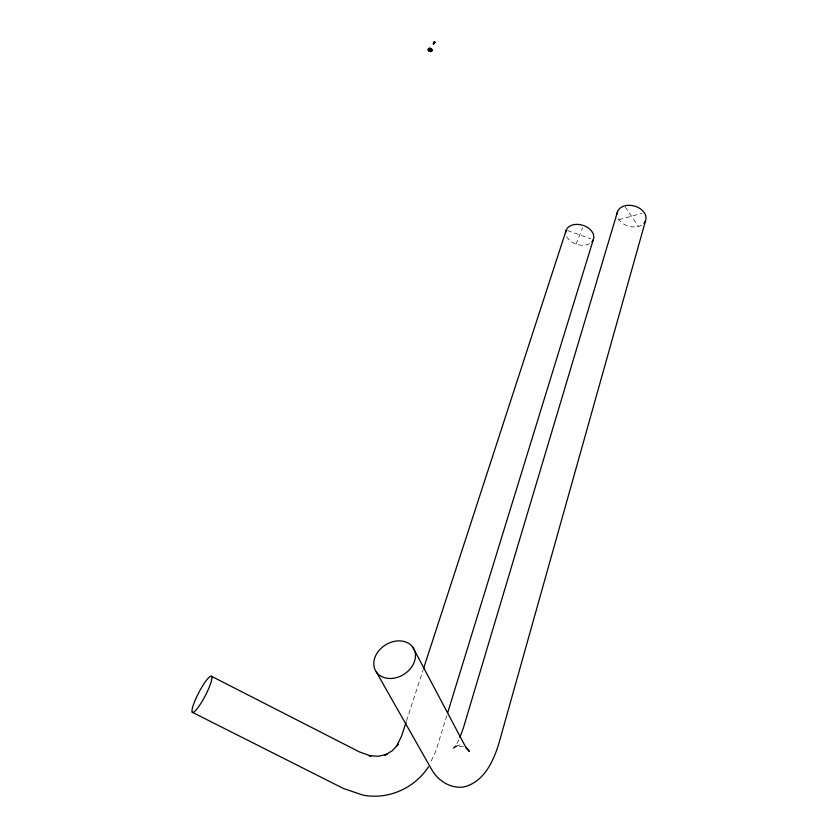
<?xml version="1.0" encoding="UTF-8"?>
<svg xmlns="http://www.w3.org/2000/svg" width="838" height="838" viewBox="0 0 838 838"><rect width="100%" height="100%" fill="white"/><g stroke="black" fill="none" stroke-linecap="round" stroke-linejoin="round"><path stroke-width="0.63" stroke-dasharray="4.19 3.14" d="M446.832 715.495L436.064 750.471L430.701 762.077M406.493 720.963L423.075 670.012M576.041 244.13L582.588 227.873M458.983 739.902L454.426 748.02L456.71 744.605L452.153 749.34L455.788 746.49L460.093 744.835L456.04 746.281L463.487 746.511M618.884 219.661L641.981 213.355M567.452 230.544L590.842 238.82M625.221 206.934L638.462 226.417M589.585 243.669A14.372 10.004 17.2 0 1 566.216 235.394M641.52 225.192A14.749 10.475 15.3 0 1 617.857 217.838"/><path stroke-width="1.26" d="M429.831 51.432L429.894 51.003A1.372 1.027 26.1 0 0 431.329 50.311L431.811 50.49A1.886 1.414 26.1 0 1 429.831 51.432L429.842 51.401A1.886 1.414 26.1 0 0 431.821 50.448M434.555 42.162L433.33 43.733M645.449 221.012L499.354 741.777C493.928 760.443 484.207 782.43 463.152 787.081C450.467 788.495 438.546 781.068 432.136 770.321L376.325 671.992M617.616 211.406L463.372 727.971L459.863 737.513M447.597 713.002L593.304 239.689M406.095 722.199L401.643 735.869L396.688 746.134L398.207 744.228L392.289 750.754L384.789 755.174L387.114 754.242L378.388 756.264L369.17 755.646L371.035 756.054L359.46 751.927L211.553 676.308A20.437 3.593 -62.4 0 0 194.751 701.197A20.437 3.593 -62.4 0 0 199.528 705.47A20.437 3.593 -62.4 0 0 211.553 676.308M423.483 668.766L566.226 230.104M433.759 43.859L434.597 42.005L434.21 43.241M433.854 42.267L434.912 42.267L433.854 42.267L433.508 44.068L434.65 42.267M429.894 51.003L429.884 51.045A1.372 1.027 26.1 0 0 431.319 50.353L431.329 50.311M433.571 43.628L434.22 42.183M433.508 44.068L434.608 41.9M428.553 766.718C414.548 788.349 388.214 800.007 362.791 795.094L343.318 788.432L192.279 712.279M433.958 42.371L434.566 42.068M434.786 42.235L434.063 42.392M433.204 43.702L434.325 43.262L433.707 43.566M429.643 50.72L431.046 50.469A1.131 0.869 20.6 0 0 431.015 49.777L430.659 49.358A1.131 0.901 27.1 0 0 429.852 49.044L428.962 49.903M430.627 48.761L431.717 50.05M465.949 747.884L469.322 751.372L464.985 745.778L412.736 647.093M565.744 232.681A14.372 10.004 17.2 0 1 583.531 225.537A14.372 10.004 17.2 0 1 591.848 241.92M617.072 214.088A14.749 10.475 15.3 0 1 635.613 206.431A14.749 10.475 15.3 0 1 643.898 223.348M428.323 49.494A1.791 1.309 29 0 0 428.7 50.594A1.791 1.288 26.5 0 0 429.852 51.328M389.125 678.466A22.071 17.347 -32.1 0 0 414.789 651.126A22.071 17.347 -32.1 0 0 379.97 649.45A22.071 17.347 -32.1 0 0 389.125 678.466M429.087 50.584A1.131 0.848 26.1 0 0 430.942 50.689A1.131 0.848 26.1 0 0 429.747 49.274A1.131 0.848 26.1 0 0 429.087 50.584M429.203 50.332A1.131 0.848 26.1 0 0 431.057 50.437A1.131 0.848 26.1 0 0 429.863 49.013A1.131 0.848 26.1 0 0 429.203 50.332M428.773 50.437A1.791 1.341 26.1 0 0 431.696 50.605A1.791 1.341 26.1 0 0 429.821 48.363A1.791 1.341 26.1 0 0 428.773 50.437M428.616 50.51A1.99 1.498 26.1 0 0 431.884 50.699A1.99 1.498 26.1 0 0 429.789 48.206A1.99 1.498 26.1 0 0 428.616 50.51"/></g></svg>
